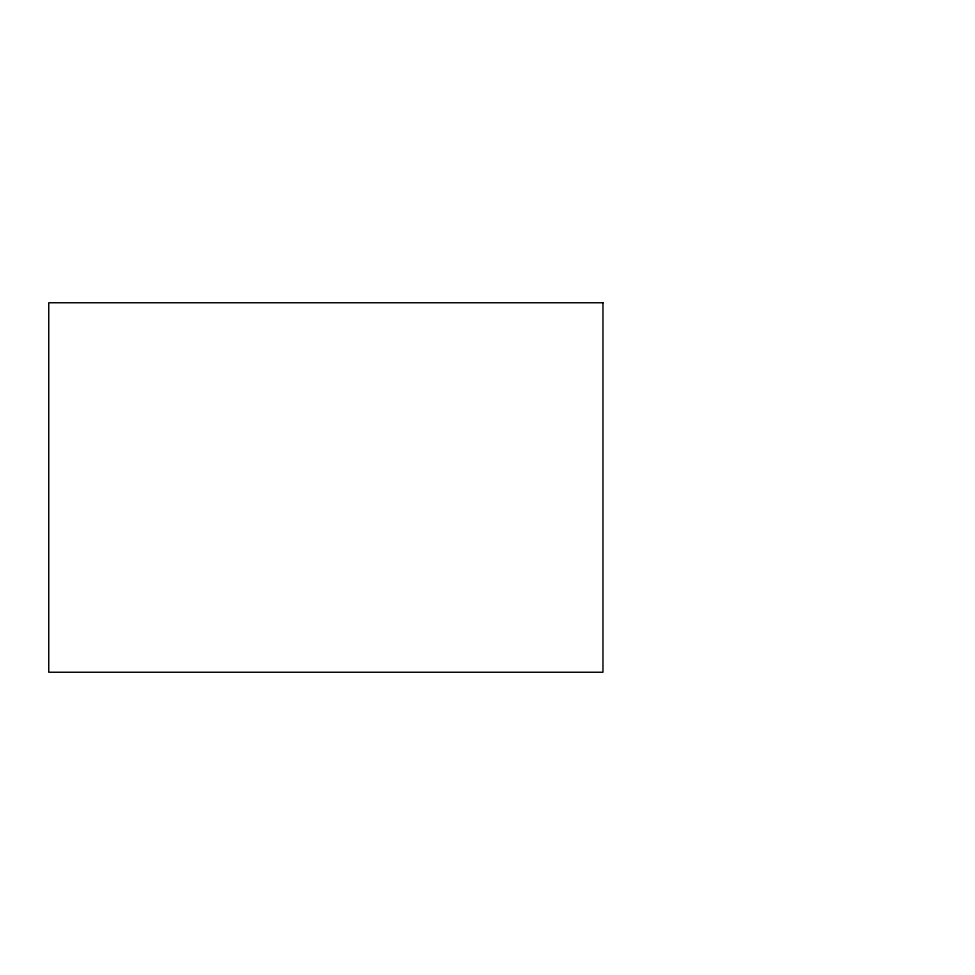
<?xml version="1.0" encoding="UTF-8"?>
<svg xmlns="http://www.w3.org/2000/svg" width="975" height="975" viewBox="0 0 975 975"><rect width="100%" height="100%" fill="white"/><g stroke="black" fill="none" stroke-linecap="round" stroke-linejoin="round"><path stroke-width="1.46" d="M602.964 302.762L48.75 302.762L48.75 672.238L602.964 672.238L602.964 302.762"/></g></svg>
